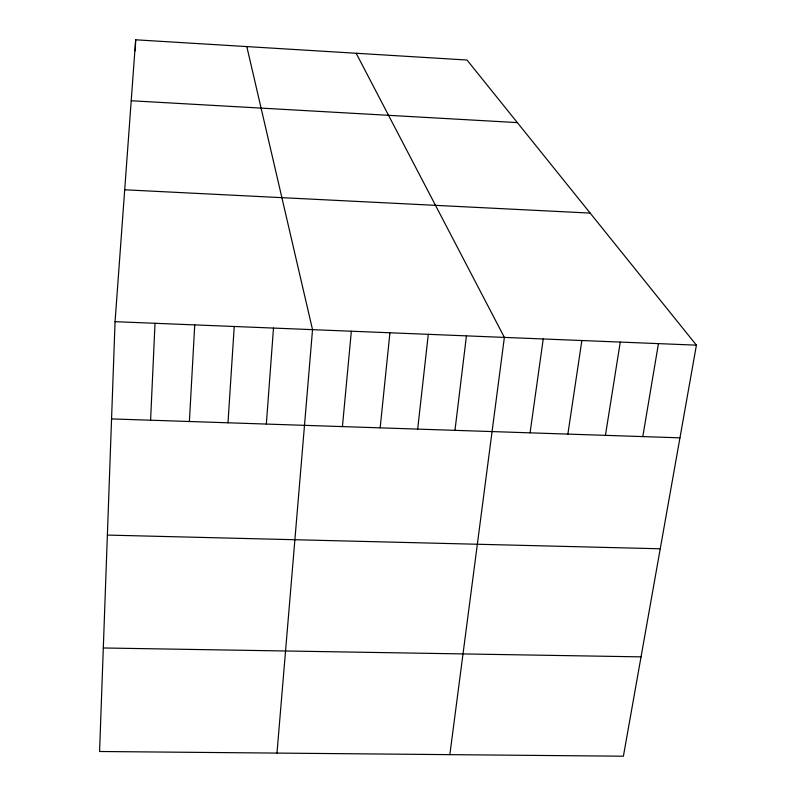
<?xml version="1.0" encoding="UTF-8"?>
<svg xmlns="http://www.w3.org/2000/svg" width="796" height="796" viewBox="0 0 796 796"><rect width="100%" height="100%" fill="white"/><g stroke="black" fill="none" stroke-linecap="round" stroke-linejoin="round"><path stroke-width="1.19" d="M115.062 321.674L99.58 751.494L623.397 756.2L696.42 345.156L467.003 60.028L135.668 39.8L115.062 321.674L696.42 345.156M135.24 50.825L135.668 39.8M150.593 420.208L155.021 323.295M189.398 421.502L194.741 324.897M227.984 422.785L234.233 326.489M266.342 424.059L273.496 328.071M276.978 753.086L312.53 329.653L246.81 46.586M342.429 426.596L351.344 331.216M380.16 427.85L389.931 332.778M417.671 429.094L428.298 334.33M454.974 430.337L466.446 335.872M449.849 754.638L504.375 337.395L356.17 53.262M530.076 432.835L543.23 338.967M567.866 434.099L581.866 340.529M605.438 435.342L620.273 342.081M642.8 436.586L658.451 343.623M103.311 647.974L641.039 656.859M107.38 535.081L660.242 548.782M111.559 418.915L679.953 437.83M124.703 189.786L590.154 213.089M131.211 100.754L517.35 122.604"/></g></svg>
